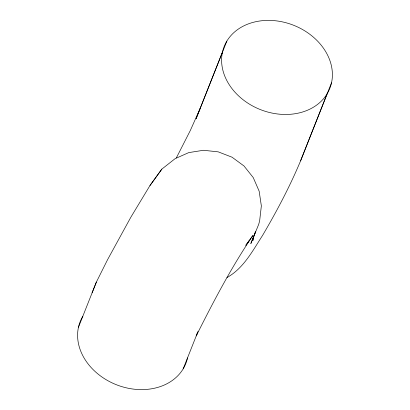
<?xml version="1.0" encoding="UTF-8"?>
<svg xmlns="http://www.w3.org/2000/svg" width="410" height="410" viewBox="0 0 410 410"><rect width="100%" height="100%" fill="white"/><g stroke="black" fill="none" stroke-linecap="round" stroke-linejoin="round"><path stroke-width="0.61" d="M253.262 237.375L252.949 240.439L253.503 237.441L255.481 231.881M78.454 327.267L96.381 282.054L107.553 259.704L130.769 217.346L149.963 185.556L161.837 169.12L175.126 158.655L188.759 152.602L203.457 150.285L218.222 151.854L232.05 157.204L243.991 165.973L253.236 177.566L259.156 191.183L261.349 205.907L259.658 220.729L258.72 224.306L250.828 243.576L255.445 231.906M222.456 52.111L196.093 118.71L226.838 41.123M183.167 368.862L197.666 332.305M226.955 277.58C243.56 268.324 252.55 250.925 262.508 235.524C276.668 211.437 289.793 186.668 300.581 160.874L327.159 93.736A56.821 45.32 21.6 0 0 272.291 20.5A56.821 45.32 21.6 0 0 231.547 88.053A56.821 45.32 21.6 0 0 327.159 93.736M331.541 82.743L300.581 160.874M92.091 292.832L96.381 282.054M198.01 331.408L196.2 335.949C213.405 301.606 231.327 267.382 252.857 235.53L245.81 245.313L249.49 240.157M200.254 108.26L190.291 130.549L176.356 157.87M161.837 169.12L149.963 185.556M187.544 357.868A56.821 45.32 21.6 0 1 116.24 384.677A56.821 45.32 21.6 0 1 82.83 316.274"/></g></svg>
